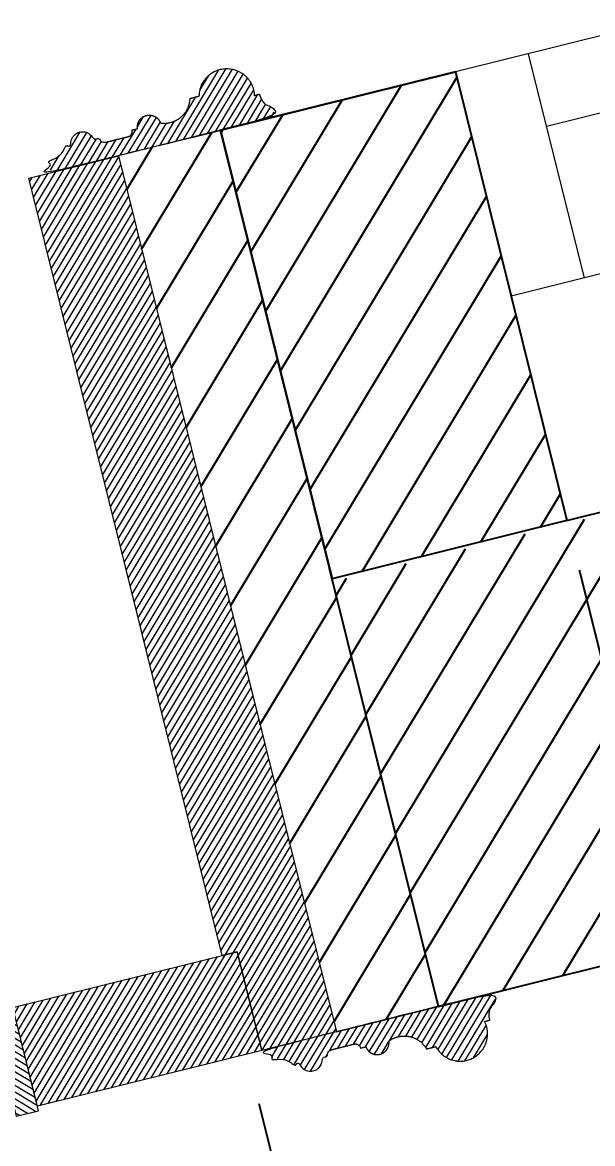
# Model space of a CAD drawing. Header units: inches. Extents: x 122939 to 389145, y 29603 to 574065.
# Drawn here: x 343620.1 to 343866.8, y 498104.5 to 498589.6 of the extents above; entities that cross this region are included whole.
import ezdxf

# ---------------------------------------------------------------- set-up
doc = ezdxf.new("R2010")
doc.units = ezdxf.units.IN
doc.header["$MEASUREMENT"] = 0
for name, color, linetype, lineweight in [('A-Dim-ID', 9, 'Continuous', 20), ('A-GLAZ', 134, 'Continuous', 18), ('A-WALL-TILE', 8, 'Continuous', 9), ('GRC', 41, 'Continuous', 0)]:
    doc.layers.add(name, color=color, linetype=linetype, lineweight=lineweight)
doc.layers.add('A-WALL', color=7, linetype='Continuous')
doc.layers.add('CQ Wall hatch_CHB', color=8, linetype='Continuous')
doc.styles.add('ST9', font='romans.shx', dxfattribs={"width": 0.8})
doc.dimstyles.new('DIM-20', dxfattribs={"dimscale": 1000, "dimtxt": 0.044, "dimasz": 0.035, "dimexe": 0.022, "dimexo": 0.022, "dimgap": 0.022, "dimtad": 1, "dimdec": 0, "dimzin": 0, "dimdsep": 46, "dimtxsty": 'ST9', "dimblk1": 'ARCHTICK', "dimblk2": 'ARCHTICK', "dimsah": 1, "dimcen": 0.08800000000000001, "dimdle": 0.04, "dimclrd": 256, "dimclre": 256, "dimclrt": 3, "dimadec": 0, "dimazin": 0, "dimtfac": 1, "dimtdec": 0, "dimtix": 1, "dimtofl": 0, "dimtmove": 1, "dimatfit": 3, "dimldrblk": 'CLOSED', "dimfxl": 1, "dimtolj": 1, "dimtzin": 0, "dimarcsym": 0})
pattern_1 = [(135, (-4101.499379711924, -5827.56803000893), (-1.76776695296637, -1.767766952966368), [])]

# ---------------------------------------------------------------- blocks, each defined once
blk = doc.blocks.new('_ARCHTICK')
at = {"color": 0, "linetype": 'ByBlock', "const_width": 0.15}
blk.add_lwpolyline([(-0.5, -0.5), (0.5, 0.5)], dxfattribs=at)
blk = doc.blocks.new('*D55')
at = {"layer": 'A-Dim-ID', "lineweight": -2, "transparency": 16777216}
for p, q in [((343861.0323142601, 498352.7996911433), (343969.7832827868, 497915.6947512608)), ((343722.4418346994, 498121.8248148517), (343785.155231882, 497869.7596049811)), ((343741.026946936, 497881.4512459149), (344003.2882991223, 497946.7014260319))]:
    blk.add_line(p, q, dxfattribs=at)
at = {"layer": 'Defpoints', "color": 0, "transparency": 16777216}
for p in [(343855.7206799548, 498374.1488489958, -1.466518336033711e-07), (343717.1302003941, 498143.1739727042), (343964.4716484816, 497937.0439091133)]:
    blk.add_point(p, dxfattribs=at)
at = {"layer": 'A-Dim-ID', "lineweight": -2, "transparency": 16777216, "xscale": 20, "yscale": 20, "zscale": 20}
for p, rotation in [((343964.4716484816, 497937.0439091133), 13.9714232829857), ((343779.8435975767, 497891.1087628335), 193.9714232829857)]:
    blk.add_blockref('_ARCHTICK', p, dxfattribs=dict(at, rotation=rotation))
at = {"layer": 'A-Dim-ID', "color": 3, "transparency": 16777216, "insert": (343862.0172302646, 497954.8338191462), "char_height": 40, "attachment_point": 5, "rotation": 13.97142328298572, "style": 'ST9'}
blk.add_mtext('\\A1;190', dxfattribs=at)
blk = doc.blocks.new('_CLOSED')
at = {"color": 0, "linetype": 'ByBlock'}
for p, q in [((-1, 0.1666666666666666), (0, 0)), ((-1, 0.1666666666666666), (-1, -0.1666666666666666)), ((0, 0), (-1, -0.1666666666666666)), ((0, 0), (-1, 0))]:
    blk.add_line(p, q, dxfattribs=at)
blk = doc.blocks.new('*D71')
at = {"layer": 'A-Dim-ID', "lineweight": -2, "transparency": 16777216}
for p, q in [((345689.9064303503, 498250.2310166885), (345701.3672314854, 498204.1663897792)), ((338612.7290117367, 496463.195893305), (345734.872247821, 498235.1730645503)), ((338651.1505645329, 496474.4414348815), (338646.2340280722, 496494.2025680761))]:
    blk.add_line(p, q, dxfattribs=at)
at = {"layer": 'Defpoints', "color": 0, "transparency": 16777216}
for p in [(345684.594796045, 498271.5801745409, -2.933114763932611e-07), (345696.0555971802, 498225.5155476316), (338656.4621988381, 496453.0922770291, -2.933114763932611e-07)]:
    blk.add_point(p, dxfattribs=at)
at = {"layer": 'A-Dim-ID', "lineweight": -2, "transparency": 16777216, "xscale": 20, "yscale": 20, "zscale": 20}
for p, rotation in [((345696.0555971802, 498225.5155476316), 13.9714232829857), ((338651.5456623774, 496472.8534102237), 193.9714232829857)]:
    blk.add_blockref('_ARCHTICK', p, dxfattribs=dict(at, rotation=rotation))
at = {"layer": 'A-Dim-ID', "color": 3, "transparency": 16777216, "insert": (342163.6602370142, 497389.9419621004), "char_height": 40, "attachment_point": 5, "rotation": 13.97142328298572, "style": 'ST9'}
blk.add_mtext('\\A1;7259', dxfattribs=at)
blk = doc.blocks.new('A$C419e398c')
at = {"lineweight": 0}
h = blk.add_hatch(dxfattribs=at)
h.set_pattern_fill('ANSI31', color=8, scale=20, angle=90.00000000000001)
h.set_pattern_definition(pattern_1)
edge = h.paths.add_edge_path()
edge.add_line((3500.000750214676, 421.1478800448822), (3500.000740441785, 416.2922184013103))
edge.add_line((3500.000740441727, 416.2922184010968), (3600.000740441859, 416.2920171396937))
edge.add_line((3600.000740441959, 416.2920171398437), (3600.000749673121, 420.8786562081348))
edge.add_line((3600.000749673112, 420.8786562081659), (3599.894311202256, 420.8806242591608))
edge.add_line((3599.894311202166, 420.88062425924), (3599.787936853745, 420.8865267984756))
edge.add_line((3599.787936853769, 420.8865267983638), (3599.681690703786, 420.8963602703437))
edge.add_line((3599.681690703786, 420.8963602703298), (3599.5756367509, 420.910118751699))
edge.add_line((3599.57563675096, 420.9101187517517), (3599.469838878148, 420.9277939549132))
edge.add_line((3599.469838878082, 420.9277939547901), (3599.364360813995, 420.9493752328668))
edge.add_line((3599.364360813983, 420.9493752329727), (3599.259266094672, 420.9748495862398))
edge.add_line((3599.25926609477, 420.9748495862004), (3599.154618025358, 421.0042016698125))
edge.add_line((3599.154618025175, 421.0042016697116), (3599.050479641729, 421.0374138031175))
edge.add_line((3599.050479641824, 421.0374138031621), (3598.946913673462, 421.0744659806045))
edge.add_line((3598.946913673542, 421.0744659807533), (3598.843982504485, 421.1153358833396))
edge.add_line((3598.843982504448, 421.1153358832817), (3598.741748136586, 421.1599988925316))
edge.add_line((3598.741748136701, 421.1599988925736), (3598.640272152218, 421.2084281051825))
edge.add_line((3598.640272152086, 421.2084281051066), (3598.539615676329, 421.2605943491345))
edge.add_line((3598.539615676331, 421.2605943492381), (3598.439839340941, 421.3164662016883))
edge.add_line((3598.439839340863, 421.3164662016206), (3598.341003247453, 421.3760100073939))
edge.add_line((3598.341003247537, 421.3760100073996), (3598.243166931223, 421.4391898994776))
edge.add_line((3598.243166931323, 421.43918989948), (3598.146389325029, 421.5059678207095))
edge.add_line((3598.146389325033, 421.5059678207035), (3598.050728723986, 421.5763035465413))
edge.add_line((3598.050728724047, 421.5763035464915), (3597.956242750632, 421.6501547093062))
edge.add_line((3597.956242750515, 421.6501547092339), (3597.862988319569, 421.7274768238514))
edge.add_line((3597.862988319714, 421.7274768240168), (3597.77102160417, 421.8082233145111))
edge.add_line((3597.771021604189, 421.8082233144669), (3597.680398001387, 421.8923455421868))
edge.add_line((3597.680398001452, 421.8923455422046), (3597.591172099673, 421.9797928350449))
edge.add_line((3597.591172099579, 421.9797928349581), (3597.503397645182, 422.0705125178898))
edge.add_line((3597.503397645021, 422.0705125179375), (3597.417127509966, 422.1644499448691))
edge.add_line((3597.417127510125, 422.1644499449176), (3597.332413660425, 422.2615485314371))
edge.add_line((3597.332413660479, 422.2615485314745), (3597.249307124532, 422.3617497890536))
edge.add_line((3597.24930712441, 422.3617497888627), (3597.167857962488, 422.4649933599925))
edge.add_line((3597.167857962544, 422.4649933601031), (3597.088115236552, 422.5712170547106))
edge.add_line((3597.088115236489, 422.5712170548504), (3597.010126980497, 422.6803568877548))
edge.add_line((3597.010126980545, 422.6803568877513), (3596.933940171786, 422.792347117212))
edge.add_line((3596.93394017173, 422.7923471172107), (3596.85960070221, 422.9071202844948))
edge.add_line((3596.859600702301, 422.9071202843916), (3596.787153351399, 423.0246072544309))
edge.add_line((3596.787153351353, 423.0246072543669), (3596.71664175868, 423.1447372573774))
edge.add_line((3596.716641758569, 423.1447372573894), (3596.64810839757, 423.2674379315951))
edge.add_line((3596.648108397727, 423.2674379316741), (3596.581594550408, 423.3926353667305))
edge.add_line((3596.5815945504, 423.3926353668794), (3596.517140282237, 423.5202541485911))
edge.add_line((3596.517140282143, 423.5202541485196), (3596.454784417869, 423.6502174040826))
edge.add_line((3596.454784417932, 423.650217404007), (3596.394564518474, 423.7824468483781))
edge.add_line((3596.394564518356, 423.7824468484614), (3596.336516857926, 423.9168628315942))
edge.add_line((3596.33651685802, 423.9168628315092), (3596.280676402351, 424.0533843862369))
edge.add_line((3596.280676402384, 424.0533843864687), (3596.22707678767, 424.1919292773259))
edge.add_line((3596.227076787676, 424.191929277149), (3596.175750300315, 424.3324140498556))
edge.add_line((3596.175750300346, 424.332414049888), (3596.126727857488, 424.4747540817277))
edge.add_line((3596.126727857511, 424.4747540816898), (3596.080038988485, 424.6188636322893))
edge.add_line((3596.080038988555, 424.6188636323786), (3596.035711816933, 424.764655895549))
edge.add_line((3596.035711816745, 424.7646558955312), (3595.993773043614, 424.9120430514288))
edge.add_line((3595.99377304368, 424.9120430513867), (3595.95424793135, 425.0609363195628))
edge.add_line((3595.954247931426, 425.0609363196418), (3595.917160288383, 425.2112460123383))
edge.add_line((3595.917160288314, 425.2112460123608), (3595.882532454737, 425.3628815886295))
edge.add_line((3595.88253245462, 425.3628815885168), (3595.850385288982, 425.5157517087524))
edge.add_line((3595.850385289115, 425.5157517088228), (3595.820738155712, 425.6697642897764))
edge.add_line((3595.820738155569, 425.6697642898653), (3595.793608912747, 425.8248265601528))
edge.add_line((3595.793608912732, 425.8248265599832), (3595.769013902132, 425.9808451158191))
edge.add_line((3595.769013902289, 425.9808451159624), (3595.746967938984, 426.137725977687))
edge.add_line((3595.746967939078, 426.1377259776928), (3595.727484302766, 426.2953746461095))
edge.add_line((3595.727484302712, 426.2953746458516), (3595.710574729598, 426.4536961592925))
edge.add_line((3595.710574729426, 426.4536961594131), (3595.696249405194, 426.6125951508773))
edge.add_line((3595.696249405271, 426.6125951509457), (3595.684516958955, 426.7719759056954))
edge.add_line((3595.684516958951, 426.7719759055763), (3595.675384457727, 426.9317424185807))
edge.add_line((3595.675384457805, 426.9317424186156), (3595.668857402774, 427.0917984524967))
edge.add_line((3595.66885740275, 427.0917984524858), (3595.664939725588, 427.2520475954423))
edge.add_line((3595.664939725481, 427.252047595568), (3595.663633786051, 427.4123933195317))
edge.add_line((3595.663633786142, 427.4123933194205), (3593.339735987819, 427.4123979965291))
edge.add_arc((3581.752075368189, 430.0272835142096), 11.87903636253917, 347.2835625599229, 526.0537948698986)
edge.add_line((3570.223204031121, 432.8902593427338), (3566.116734765857, 432.8902676074339))
edge.add_arc((3555.372015183559, 435.9948205596302), 11.18424105332584, 247.5451078778336, 343.8840084815344, ccw=False)
edge.add_arc((3545.975474577514, 425.1159518933855), 5.153299489100156, 6.044098432584151, 173.9556709193465)
edge.add_line((3540.850823696237, 425.6585834147991), (3538.47306382773, 425.6585882019847))
edge.add_line((3538.473063827609, 425.6585882019717), (3538.464334267263, 425.4550312227267))
edge.add_line((3538.464334267308, 425.4550312226638), (3538.437742003613, 425.2502720330789))
edge.add_line((3538.437742003589, 425.2502720330376), (3538.39297194146, 425.0466584827581))
edge.add_line((3538.392971941445, 425.0466584827518), (3538.330122677947, 424.8466032768394))
edge.add_line((3538.330122677959, 424.8466032768483), (3538.24971880968, 424.6524922721625))
edge.add_line((3538.249718809617, 424.6524922722019), (3538.152698809249, 424.4665911294927))
edge.add_line((3538.152698809165, 424.4665911295451), (3538.040378794771, 424.2909578448304))
edge.add_line((3538.040378794773, 424.2909578446997), (3537.914395094945, 424.127368170226))
edge.add_line((3537.914395094966, 424.1273681703606), (3537.776630701833, 423.9772594730761))
edge.add_line((3537.776630701846, 423.9772594729438), (3537.626521450052, 423.8394956839396))
edge.add_line((3537.626521450235, 423.839495683962), (3537.462931268714, 423.7135126425266))
edge.add_line((3537.462931268557, 423.7135126425419), (3537.287297531825, 423.6011933349821))
edge.add_line((3537.287297531904, 423.6011933349655), (3537.101395998771, 423.5041740827326))
edge.add_line((3537.10139599879, 423.5041740827728), (3536.907284670506, 423.4237709956753))
edge.add_line((3536.907284670393, 423.423770995636), (3536.707229211529, 423.3609225372684))
edge.add_line((3536.707229211519, 423.360922537162), (3536.503615481068, 423.3161532944424))
edge.add_line((3536.503615481197, 423.316153294465), (3536.298856184588, 423.289561854812))
edge.add_line((3536.298856184527, 423.28956185485), (3536.095299170131, 423.2808331137073))
edge.add_line((3536.09529917012, 423.2808331137057), (3526.114313284217, 423.2808532015678))
edge.add_line((3526.114313284284, 423.2808532016352), (3525.91075630501, 423.2895827620975))
edge.add_line((3525.910756304918, 423.2895827621105), (3525.70599711529, 423.3161750259733))
edge.add_line((3525.705997115292, 423.316175025946), (3525.502383565035, 423.360945088264))
edge.add_line((3525.502383565065, 423.3609450883232), (3525.302328359239, 423.423794351959))
edge.add_line((3525.302328359277, 423.4237943519256), (3525.108217354679, 423.5041982203501))
edge.add_line((3525.108217354573, 423.5041982203838), (3524.922316211951, 423.6012182208973))
edge.add_line((3524.922316211974, 423.6012182210106), (3524.746682927339, 423.7135382355498))
edge.add_line((3524.746682927362, 423.7135382354027), (3524.583093252983, 423.8395219353102))
edge.add_line((3524.583093253023, 423.8395219352096), (3524.432984555818, 423.9772863284804))
edge.add_line((3524.43298455578, 423.9772863285034), (3524.295220766871, 424.1273955803852))
edge.add_line((3524.295220766857, 424.1273955805227), (3524.16923772553, 424.29098576213))
edge.add_line((3524.169237725495, 424.2909857620252), (3524.056918418081, 424.4666194988594))
edge.add_line((3524.056918418151, 424.4666194987949), (3523.95989916602, 424.6525210320156))
edge.add_line((3523.959899165959, 424.6525210320251), (3523.879496078978, 424.8466323603314))
edge.add_line((3523.879496078938, 424.8466323604225), (3523.81664762068, 425.0466878193159))
edge.add_line((3523.816647620813, 425.0466878192965), (3523.771878378261, 425.2503015497913))
edge.add_line((3523.771878378175, 425.2503015497932), (3523.745286938696, 425.4550608464382))
edge.add_line((3523.745286938676, 425.4550608464051), (3523.736558197708, 425.6586178607869))
edge.add_line((3523.736558197648, 425.6586178608122), (3521.358798325634, 425.6586226435814))
edge.add_line((3521.358798325702, 425.6586226436193), (3521.318055015284, 425.958838675587))
edge.add_line((3521.318055015348, 425.9588386755204), (3521.258326493564, 426.2623531302719))
edge.add_line((3521.258326493553, 426.2623531303834), (3521.178808534645, 426.567494002445))
edge.add_line((3521.178808534518, 426.5674940022873), (3521.078881613535, 426.8724357570101))
edge.add_line((3521.078881613561, 426.8724357570754), (3520.958141745552, 427.1752234518581))
edge.add_line((3520.95814174565, 427.1752234519809), (3520.816427749834, 427.4738036861076))
edge.add_line((3520.816427749931, 427.4738036860945), (3520.653843256572, 427.7660617969146))
edge.add_line((3520.653843256528, 427.7660617968068), (3520.470771876055, 428.0498642595247))
edge.add_line((3520.470771876106, 428.0498642594903), (3520.267884191733, 428.3231048049431))
edge.add_line((3520.267884191591, 428.3231048049638), (3520.046135613462, 428.5837523944741))
edge.add_line((3520.046135613462, 428.5837523945374), (3519.806754626122, 428.8298989252261))
edge.add_line((3519.806754626159, 428.8298989252071), (3519.551221528836, 429.0598044246687))
edge.add_line((3519.551221528905, 429.0598044246435), (3519.281238364379, 429.2719375491471))
edge.add_line((3519.281238364405, 429.2719375491142), (3518.998691296669, 429.4650094329614))
edge.add_line((3518.998691296612, 429.4650094330427), (3518.705607171497, 429.6379993280388))
edge.add_line((3518.705607171403, 429.6379993279697), (3518.404106334771, 429.7901709866175))
edge.add_line((3518.404106334841, 429.7901709865546), (3518.096353954801, 429.9210793262529))
edge.add_line((3518.096353954519, 429.9210793263046), (3517.784512087453, 430.030567511764))
edge.add_line((3517.784512087703, 430.0305675116833), (3517.470694553002, 430.1187551455264))
edge.add_line((3517.470694552874, 430.1187551454641), (3517.156926366164, 430.1860187189225))
edge.add_line((3517.156926366384, 430.1860187189886), (3516.845109067071, 430.2329658110122))
edge.add_line((3516.845109067042, 430.2329658109811), (3516.536992811378, 430.2604047167298))
edge.add_line((3516.536992811423, 430.2604047167697), (3516.234155632334, 430.2693112402213))
edge.add_line((3516.234155632323, 430.2693112403504), (3515.931318417371, 430.260405935982))
edge.add_line((3515.931318417308, 430.2604059359292), (3515.623202051155, 430.2329682704769))
edge.add_line((3515.623202051211, 430.2329682704294), (3515.311384562942, 430.1860224336291))
edge.add_line((3515.311384562927, 430.1860224336851), (3514.997616105468, 430.1187601232738))
edge.add_line((3514.997616105422, 430.118760123325), (3514.68379821572, 430.0305737527423))
edge.add_line((3514.683798215818, 430.0305737527087), (3514.371955908039, 429.9210868225647))
edge.add_line((3514.371955907962, 429.92108682252), (3514.064203000944, 429.7901797216762))
edge.add_line((3514.064203000977, 429.7901797217201), (3513.762701551792, 429.638009276763))
edge.add_line((3513.762701551837, 429.6380092766485), (3513.469616730328, 429.4650205614132))
edge.add_line((3513.469616730465, 429.4650205615326), (3513.187068885529, 429.2719498150905))
edge.add_line((3513.187068885425, 429.27194981504), (3512.917084866915, 429.05981777734))
edge.add_line((3512.917084866785, 429.0598177774809), (3512.661550843984, 428.8299133066437))
edge.add_line((3512.66155084403, 428.8299133064575), (3512.422168865882, 428.5837677393992))
edge.add_line((3512.422168865858, 428.5837677394156), (3512.200419238492, 428.323121042576))
edge.add_line((3512.200419238594, 428.3231210426311), (3511.997530454251, 428.0498813138787))
edge.add_line((3511.997530454188, 428.0498813139275), (3511.814457931302, 427.766079588174))
edge.add_line((3511.814457931381, 427.7660795880947), (3511.651872261574, 427.4738221317747))
edge.add_line((3511.651872261486, 427.4738221318112), (3511.510157063773, 427.1752424681325))
edge.add_line((3511.510157063836, 427.1752424681326), (3511.38941597701, 426.8724552593652))
edge.add_line((3511.389415976941, 426.8724552593194), (3511.289487828411, 426.567513906864))
edge.add_line((3511.289487828384, 426.5675139068626), (3511.209968641113, 426.2623733549541))
edge.add_line((3511.209968641168, 426.2623733549844), (3511.150238897596, 425.9588591406562))
edge.add_line((3511.150238897651, 425.9588591406355), (3511.109494378753, 425.6586432726641))
edge.add_line((3511.109494378674, 425.6586432727054), (3508.73173450794, 425.6586480580139))
edge.add_line((3508.73173450795, 425.6586480580154), (3508.382624967425, 425.1933644751523))
edge.add_line((3508.382624967489, 425.1933644750388), (3508.004169891501, 424.7426096800839))
edge.add_line((3508.004169891414, 424.742609680281), (3507.597199674406, 424.3090348888184))
edge.add_line((3507.597199674463, 424.309034888749), (3507.162855418896, 423.8952362503006))
edge.add_line((3507.162855418806, 423.8952362503624), (3506.702585543384, 423.5037100312536))
edge.add_line((3506.702585543389, 423.5037100311019), (3506.218134690647, 423.136807828542))
edge.add_line((3506.218134690658, 423.1368078285595), (3505.711524873421, 422.7966933572026))
edge.add_line((3505.711524873506, 422.7966933571734), (3505.185029153548, 422.4853023670635))
edge.add_line((3505.185029153596, 422.4853023671312), (3504.641138501431, 422.204307181021))
edge.add_line((3504.641138501291, 422.2043071809458), (3504.082522819129, 421.9550871747595))
edge.add_line((3504.082522819284, 421.9550871747779), (3503.511987396053, 421.7387062805328))
edge.add_line((3503.511987395992, 421.7387062805938), (3502.932426278167, 421.5558982784877))
edge.add_line((3502.93242627813, 421.555898278486), (3502.34677417055, 421.407060288199))
edge.add_line((3502.346774170583, 421.4070602881839), (3501.757958515876, 421.2922544943079))
edge.add_line((3501.757958515838, 421.2922544943867), (3501.168853340628, 421.2112177750697))
edge.add_line((3501.16885334067, 421.2112177748932), (3500.582236310474, 421.1633785693558))
edge.add_line((3500.582236310467, 421.1633785694139), (3500.000750214755, 421.1478800447057))
h = blk.add_hatch(dxfattribs=at)
h.set_pattern_fill('ANSI31', color=8, scale=20, angle=6.361109362927034e-15)
h.set_pattern_definition([(45, (-3359.516166341025, -5827.56803000893), (-1.767766952966369, 1.76776695296637), [])])
h.paths.add_polyline_path([(3376.718616710394, 380.2924665253377), (3378.718616710277, 380.2924624999869, 0.4142135623731283), (3386.718600609398, 372.2924463991658), (3386.718596584396, 370.2924463990494), (3396.718596584164, 370.2924262729939), (3396.718693189614, 418.2924262728193), (3386.718693189614, 418.2924463991076), (3386.718638849095, 391.2924463991076), (3376.718638849212, 391.2924665252212)])
h = blk.add_hatch(dxfattribs=at)
h.set_pattern_fill('ANSI31', color=8, scale=20, angle=90.00000000000001)
h.set_pattern_definition(pattern_1)
h.paths.add_polyline_path([(3496.718689164205, 416.2922250115662), (3396.71868916438, 416.2924262728193), (3396.718600609456, 372.2924262729939), (3496.718600609223, 372.2922250116244)])
h = blk.add_hatch(dxfattribs=at)
h.set_pattern_fill('ANSI31', color=8, scale=20, angle=90.00000000000001)
h.set_pattern_definition(pattern_1)
h.paths.add_polyline_path([(3530.000740442541, 416.2921580276452), (3496.718689164205, 416.2922250115662), (3496.718600609223, 372.2922250116244), (3490.000651887094, 372.2922385322163), (3489.999954168685, 25.61128692416241), (3529.999954168976, 25.61120641970774)])
h = blk.add_hatch(dxfattribs=at)
h.set_pattern_fill('ANSI31', color=8, scale=20, angle=90.00000000000001)
h.set_pattern_definition([(135, (-4101.499379710236, -5586.887078401633), (-1.76776695296637, -1.767766952966368), [])])
edge = h.paths.add_edge_path()
edge.add_line((3499.999944381358, 20.75560516072437), (3499.99995415358, 25.61126680431079))
edge.add_line((3499.999954153551, 25.61126680433517), (3599.999954153683, 25.61106554293209))
edge.add_line((3599.999954153842, 25.61106554296566), (3599.99994492268, 21.02442647467452))
edge.add_line((3599.999944922747, 21.0244264745852), (3599.893506443955, 21.02245885205855))
edge.add_line((3599.893506443943, 21.02245885203592), (3599.787132071792, 21.01655674099585))
edge.add_line((3599.78713207168, 21.01655674097128), (3599.680885882103, 21.00672369670733))
edge.add_line((3599.680885882117, 21.00672369659878), (3599.574831873894, 20.99296564215006))
edge.add_line((3599.574831873993, 20.99296564230463), (3599.469033930021, 20.97529086503292))
edge.add_line((3599.469033929869, 20.97529086493887), (3599.363555778927, 20.95371001141369))
edge.add_line((3599.363555779157, 20.9537100114394), (3599.258460957306, 20.92823608124623))
edge.add_line((3599.258460957033, 20.92823608126491), (3599.153812769487, 20.89888441889988))
edge.add_line((3599.153812769568, 20.89888441888615), (3599.04967425245, 20.86567270465388))
edge.add_line((3599.049674252397, 20.86567270453088), (3598.946108134849, 20.82862094400168))
edge.add_line((3598.946108134871, 20.82862094405573), (3598.843176801318, 20.78775145576206))
edge.add_line((3598.843176801398, 20.7877514558495), (3598.740942253773, 20.74308885807289))
edge.add_line((3598.740942253789, 20.74308885796927), (3598.639466074383, 20.69466005380285))
edge.add_line((3598.639466074354, 20.69466005382128), (3598.538809388631, 20.64249421494449))
edge.add_line((3598.538809388527, 20.6424942149315), (3598.439032828256, 20.58662276411146))
edge.add_line((3598.439032828319, 20.5866227641236), (3598.340196495247, 20.5270793562104))
edge.add_line((3598.340196495177, 20.52707935631042), (3598.242359924522, 20.46389985806094))
edge.add_line((3598.242359924538, 20.46389985794667), (3598.145582049463, 20.39712232629868))
edge.add_line((3598.145582049503, 20.397122326307), (3598.049921165398, 20.3267869855618))
edge.add_line((3598.049921165453, 20.32678698544623), (3597.9554348948, 20.25293620294521))
edge.add_line((3597.955434894888, 20.25293620303273), (3597.862180152703, 20.17561446376432))
edge.add_line((3597.862180152501, 20.17561446374748), (3597.770213111978, 20.09486834341894))
edge.add_line((3597.770213112002, 20.09486834338168), (3597.679589170605, 20.01074648047945))
edge.add_line((3597.679589170613, 20.01074648048962), (3597.590362916854, 19.92329954684818))
edge.add_line((3597.590362916817, 19.92329954681918), (3597.502588097238, 19.83258021717849))
edge.add_line((3597.502588097297, 19.83258021716028), (3597.416317584123, 19.7386431374863))
edge.add_line((3597.416317584109, 19.73864313744707), (3597.331603343508, 19.64154489189902))
edge.add_line((3597.331603343482, 19.64154489192879), (3597.24849640416, 19.54134396888046))
edge.add_line((3597.248496404151, 19.54134396894369), (3597.167046826651, 19.43810072565876))
edge.add_line((3597.16704682674, 19.43810072576161), (3597.087303673218, 19.33187735212302))
edge.add_line((3597.087303673208, 19.33187735191314), (3597.009314977919, 19.2227378329156))
edge.add_line((3597.009314977913, 19.22273783304263), (3596.933127718368, 19.11074791023743))
edge.add_line((3596.933127718279, 19.11074791039573), (3596.858787786801, 18.99597504232406))
edge.add_line((3596.858787786798, 18.99597504216945), (3596.786339963014, 18.87848836372629))
edge.add_line((3596.786339962971, 18.87848836387275), (3596.715827886704, 18.75835864467386))
edge.add_line((3596.715827886714, 18.75835864467081), (3596.647294031832, 18.63565824629928))
edge.add_line((3596.647294031805, 18.6356582462904), (3596.580779680553, 18.5104610789611))
edge.add_line((3596.580779680633, 18.51046107889852), (3596.516324898732, 18.38284255664548))
edge.add_line((3596.516324898752, 18.38284255657345), (3596.453968511405, 18.25287955200081))
edge.add_line((3596.453968511429, 18.25287955201929), (3596.393748079746, 18.12065035004073))
edge.add_line((3596.393748079601, 18.12065035011619), (3596.335699878131, 17.98623460063947))
edge.add_line((3596.335699878226, 17.98623460059753), (3596.279858873012, 17.84971327064142))
edge.add_line((3596.279858873051, 17.84971327061066), (3596.226258700633, 17.71116859549065))
edge.add_line((3596.226258700655, 17.71116859553149), (3596.17493164784, 17.57068402941961))
edge.add_line((3596.174931647838, 17.57068402931327), (3596.125908632058, 17.42834419479398))
edge.add_line((3596.125908632006, 17.42834419477731), (3596.079219182893, 17.28423483211227))
edge.add_line((3596.079219182837, 17.28423483221559), (3596.034891424411, 17.13844274747337))
edge.add_line((3596.034891424235, 17.13844274746953), (3595.992952057867, 16.99105576034978))
edge.add_line((3595.992952058034, 16.9910557604162), (3595.95342634639, 16.84216265133892))
edge.add_line((3595.953426346416, 16.8421626513591), (3595.916338098342, 16.69185310795725))
edge.add_line((3595.916338098235, 16.69185310794273), (3595.881709654247, 16.5402176710674))
edge.add_line((3595.881709654175, 16.5402176710777), (3595.84956187323, 16.38734768022844))
edge.add_line((3595.849561873358, 16.3873476801673), (3595.819914120063, 16.23333521853687))
edge.add_line((3595.819914120017, 16.23333521850873), (3595.792784253063, 16.07827305745298))
edge.add_line((3595.792784253019, 16.07827305747196), (3595.768188614395, 15.92225460061595))
edge.add_line((3595.76818861434, 15.92225460056216), (3595.746142019554, 15.76537382756432))
edge.add_line((3595.746142019576, 15.76537382759852), (3595.726657748663, 15.60772523762374))
edge.add_line((3595.726657748746, 15.60772523767082), (3595.709747538323, 15.44940379230331))
edge.add_line((3595.70974753832, 15.44940379238687), (3595.695421574454, 15.29050485853573))
edge.add_line((3595.695421574579, 15.29050485853804), (3595.683688486689, 15.13112415102997))
edge.add_line((3595.683688486577, 15.13112415099749), (3595.674555342286, 14.97135767479113))
edge.add_line((3595.674555342237, 14.97135767480358), (3595.668027642959, 14.81130166719662))
edge.add_line((3595.668027642998, 14.81130166718503), (3595.664109320796, 14.6510525400067))
edge.add_line((3595.664109320845, 14.65105253999354), (3595.662802735929, 14.49070682126601))
edge.add_line((3595.662802735809, 14.4907068212633), (3593.338904937486, 14.49071149837194))
edge.add_arc((3581.751233792631, 11.87587262375746), 11.87903636253917, -166.0540254984445, 12.716206811530924, ccw=False)
edge.add_line((3570.222350931494, 9.01294320152374), (3566.115881666215, 9.012951466282033))
edge.add_arc((3555.371149587445, 5.908441764069721), 11.18424105332584, 16.11576088991943, 112.4546614936202)
edge.add_arc((3545.974652771489, 16.78734825341962), 5.153299489100156, 186.0440984521074, 353.9556709388697, ccw=False)
edge.add_line((3540.849999705853, 16.24473735992797), (3538.472239837346, 16.24474214375213))
edge.add_line((3538.4722398374, 16.24474214384099), (3538.463511096431, 16.44829915822285))
edge.add_line((3538.463511096314, 16.44829915830633), (3538.436919656835, 16.65305845495136))
edge.add_line((3538.436919656931, 16.65305845480179), (3538.392150414379, 16.85667218529667))
edge.add_line((3538.392150414293, 16.85667218541494), (3538.329301956092, 17.05672764432284))
edge.add_line((3538.329301956051, 17.0567276442307), (3538.248898869071, 17.25083897253698))
edge.add_line((3538.248898869031, 17.2508389725117), (3538.1518796169, 17.43674050573242))
edge.add_line((3538.151879617129, 17.43674050580012), (3538.039560309715, 17.61237424263428))
edge.add_line((3538.039560309611, 17.61237424262799), (3537.913577268285, 17.77596442423533))
edge.add_line((3537.913577268308, 17.77596442430513), (3537.775813479413, 17.92607367612868))
edge.add_line((3537.775813479326, 17.92607367603341), (3537.625704782063, 18.06383806928959))
edge.add_line((3537.6257047822, 18.06383806938538), (3537.462115107821, 18.18982176929294))
edge.add_line((3537.462115107744, 18.18982176925056), (3537.286481823124, 18.30214178373151))
edge.add_line((3537.286481823074, 18.30214178387541), (3537.100580680452, 18.39916178438889))
edge.add_line((3537.100580680592, 18.39916178432759), (3536.906469675993, 18.47956565275209))
edge.add_line((3536.906469675829, 18.47956565272762), (3536.706414469945, 18.54241491634889))
edge.add_line((3536.706414469983, 18.54241491638822), (3536.502800919726, 18.58718497870626))
edge.add_line((3536.502800919698, 18.58718497876544), (3536.298041730142, 18.61377724258461))
edge.add_line((3536.298041730188, 18.61377724254271), (3536.094484750914, 18.62250680300501))
edge.add_line((3536.094484750938, 18.62250680290163), (3526.113498865036, 18.62252689076368))
edge.add_line((3526.113498864986, 18.62252689083107), (3525.90994185059, 18.61379814968833))
edge.add_line((3525.909941850579, 18.61379814980319), (3525.705182553927, 18.58720671013561))
edge.add_line((3525.705182554026, 18.58720671018818), (3525.501568823574, 18.54243746746864))
edge.add_line((3525.501568823587, 18.54243746743305), (3525.301513364723, 18.47958900906545))
edge.add_line((3525.301513364713, 18.47958900901722), (3525.107402036429, 18.39918592191977))
edge.add_line((3525.107402036316, 18.39918592188042), (3524.921500503182, 18.30216666964756))
edge.add_line((3524.921500503202, 18.30216666974593), (3524.74586676647, 18.18984736218615))
edge.add_line((3524.745866766432, 18.18984736211132), (3524.582276584956, 18.06386432069044))
edge.add_line((3524.582276585046, 18.063864320633), (3524.43216733331, 17.92610053164325))
edge.add_line((3524.432167333318, 17.92610053170938), (3524.2944029402, 17.7759918343667))
edge.add_line((3524.294402940024, 17.77599183446728), (3524.168419240197, 17.61240215999349))
edge.add_line((3524.168419240392, 17.61240215983707), (3524.056099225998, 17.43676887512238))
edge.add_line((3524.056099225942, 17.43676887516631), (3523.959079225515, 17.25086773244256))
edge.add_line((3523.959079225548, 17.2508677324513), (3523.878675357254, 17.05675672782369))
edge.add_line((3523.878675357206, 17.05675672797952), (3523.815826093708, 16.85670152206712))
edge.add_line((3523.815826093778, 16.85670152195962), (3523.771056031649, 16.65308797168006))
edge.add_line((3523.771056031459, 16.65308797167381), (3523.744463767764, 16.44832878208886))
edge.add_line((3523.744463767856, 16.44832878204761), (3523.735734207511, 16.24477180280257))
edge.add_line((3523.735734207439, 16.24477180285612), (3521.35797433544, 16.24477659108952))
edge.add_line((3521.357974335435, 16.24477659101831), (3521.317229816594, 15.94456072306144))
edge.add_line((3521.31722981669, 15.94456072303001), (3521.257500073177, 15.64104650871633))
edge.add_line((3521.257500073174, 15.64104650868103), (3521.177980885976, 15.33590595672896))
edge.add_line((3521.177980886016, 15.33590595668647), (3521.078052737559, 15.03096460418741))
edge.add_line((3521.078052737575, 15.03096460422967), (3520.957311650808, 14.72817739547676))
edge.add_line((3520.957311650738, 14.72817739535822), (3520.815596453084, 14.42959773169404))
edge.add_line((3520.815596453205, 14.4295977318543), (3520.653010783471, 14.13734027549063))
edge.add_line((3520.653010783251, 14.13734027533792), (3520.469938260439, 13.85353854954076))
edge.add_line((3520.469938260503, 13.85353854962159), (3520.267049476233, 13.58029882082556))
edge.add_line((3520.26704947633, 13.58029882080154), (3520.045299848979, 13.31965212390373))
edge.add_line((3520.045299849007, 13.3196521239006), (3519.805917870874, 13.07350655678417))
edge.add_line((3519.805917870835, 13.07350655680057), (3519.550383848107, 12.84360208591964))
edge.add_line((3519.55038384808, 12.84360208589351), (3519.280399829657, 12.63147004809894))
edge.add_line((3519.280399829731, 12.63147004810162), (3518.99785198481, 12.43839930160129))
edge.add_line((3518.997851984692, 12.43839930166723), (3518.704767163255, 12.26541058638825))
edge.add_line((3518.704767163377, 12.26541058620205), (3518.403265714207, 12.11324014118679))
edge.add_line((3518.40326571418, 12.11324014130514), (3518.095512807235, 11.98233304041761))
edge.add_line((3518.095512807136, 11.98233304044697), (3517.783670499372, 11.87284611025204))
edge.add_line((3517.783670499397, 11.87284611002542), (3517.46985260971, 11.78465973938452))
edge.add_line((3517.469852609851, 11.78465973952552), (3517.156084152407, 11.71739742905595))
edge.add_line((3517.156084152288, 11.71739742904902), (3516.844266664034, 11.6704515921905))
edge.add_line((3516.844266664062, 11.67045159218833), (3516.536150297924, 11.64301392667789))
edge.add_line((3516.536150297907, 11.64301392668858), (3516.233313082984, 11.63410862221107))
edge.add_line((3516.23331308295, 11.63410862203455), (3515.930475903876, 11.6430151454279))
edge.add_line((3515.930475903966, 11.64301514567342), (3515.622359648258, 11.67045405134934))
edge.add_line((3515.622359648289, 11.67045405122917), (3515.310542349005, 11.71740114313632))
edge.add_line((3515.310542349063, 11.71740114316344), (3514.99677416231, 11.78466471654913))
edge.add_line((3514.996774162224, 11.78466471657157), (3514.68295662748, 11.87285235034194))
edge.add_line((3514.68295662757, 11.87285235035233), (3514.371114760518, 11.9823405357535))
edge.add_line((3514.371114760288, 11.98234053561464), (3514.063362380204, 12.11324887524746))
edge.add_line((3514.063362380431, 12.11324887524825), (3513.761861543756, 12.26542053382326))
edge.add_line((3513.761861543637, 12.26542053394951), (3513.468777418478, 12.43841042888013))
edge.add_line((3513.468777418544, 12.43841042893473), (3513.186230350765, 12.63148231270919))
edge.add_line((3513.186230350751, 12.6314823126304), (3512.916247186166, 12.8436154371194))
edge.add_line((3512.916247186135, 12.8436154370429), (3512.660714088709, 13.0735209364245))
edge.add_line((3512.660714088706, 13.07352093642112), (3512.421333101322, 13.31966746703699))
edge.add_line((3512.421333101403, 13.31966746714897), (3512.199584523231, 13.58031505658644))
edge.add_line((3512.199584523216, 13.58031505654799), (3511.996696838727, 13.85355560197166))
edge.add_line((3511.99669683876, 13.8535556019051), (3511.813625458228, 14.13735806460851))
edge.add_line((3511.813625458162, 14.13735806458862), (3511.651040964774, 14.42961617533602))
edge.add_line((3511.65104096476, 14.42961617535912), (3511.5093269689, 14.72819640941312))
edge.add_line((3511.509326968924, 14.72819640941452), (3511.388587100857, 15.0309841041826))
edge.add_line((3511.388587100897, 15.03098410426173), (3511.288660179855, 15.33592585897003))
edge.add_line((3511.288660179824, 15.33592585899169), (3511.209142220872, 15.64106673098045))
edge.add_line((3511.209142220789, 15.64106673095375), (3511.149413698888, 15.94458118567623))
edge.add_line((3511.149413698993, 15.94458118558396), (3511.108670388517, 16.24479721753707))
edge.add_line((3511.108670388407, 16.24479721754324), (3508.730910517702, 16.24480200322277))
edge.add_line((3508.730910517741, 16.24480200337712), (3508.381802850032, 16.71008699148904))
edge.add_line((3508.381802849995, 16.71008699131198), (3508.003349588415, 17.16084330963829))
edge.add_line((3508.003349588427, 17.16084330971353), (3507.596381116703, 17.59441973932764))
edge.add_line((3507.596381116658, 17.59441973932553), (3507.162038526715, 18.00822012611957))
edge.add_line((3507.162038526731, 18.00822012621211), (3506.701770227294, 18.39974819804502))
edge.add_line((3506.701770227344, 18.39974819793133), (3506.217320851442, 18.76665235052048))
edge.add_line((3506.2173208514, 18.76665235066321), (3505.710712403219, 19.1067688612517))
edge.add_line((3505.710712403234, 19.10676886112196), (3505.184217936685, 19.41816197050156))
edge.add_line((3505.184217936709, 19.41816197062144), (3504.640328415604, 19.69915934603478))
edge.add_line((3504.640328415728, 19.69915934593882), (3504.081713736796, 19.94838160067832))
edge.add_line((3504.081713736756, 19.94838160066865), (3503.511179184468, 20.16476479146872))
edge.add_line((3503.511179184425, 20.16476479143603), (3502.931618802419, 20.34757512642051))
edge.add_line((3502.931618802366, 20.34757512633223), (3502.345967293898, 20.49641547403007))
edge.add_line((3502.345967293892, 20.49641547421925), (3501.757152101295, 20.61122363818214))
edge.add_line((3501.757152101432, 20.61122363817412), (3501.168047252418, 20.69226272876559))
edge.add_line((3501.168047252402, 20.69226272869855), (3500.581430414774, 20.74010429551703))
edge.add_line((3500.581430414692, 20.74010429542977), (3499.999944381384, 20.75560516072978))
at = {"color": 0, "lineweight": -2, "elevation": 0.002133773093393458}
blk.add_lwpolyline([(3386.718693189614, 418.2924463991076), (3396.718693189614, 418.2924262728193), (3396.718596584164, 370.2924262729939), (3386.718596584396, 370.2924463990494), (3386.718600609398, 372.2924463991658, -0.4142135623731283), (3378.718616710277, 380.2924624999869), (3376.718616710394, 380.2924665253377), (3376.718638849212, 391.2924665252212), (3386.718638849095, 391.2924463991076), (3386.718693189614, 418.2924463991076)], format="xyb", dxfattribs=at)
for points in [[(3496.718689164205, 416.2922250115662), (3396.71868916438, 416.2924262728193), (3396.718600609456, 372.2924262729939), (3496.718600609223, 372.2922250116244), (3496.718689164205, 416.2922250115662)], [(3530.000740442541, 416.2921580276452), (3496.718689164205, 416.2922250115662), (3496.718600609223, 372.2922250116244), (3490.000651887094, 372.2922385322163), (3489.999954168685, 25.61128692416241), (3529.999954168976, 25.61120641970774), (3530.000740442541, 416.2921580276452)]]:
    blk.add_lwpolyline(points, dxfattribs=at)
at = {"color": 0, "lineweight": -2}
for points in [[(3593.339735658839, 427.4123965381295, 0.00213377309339346), (3594.259156990098, 431.4867378571653, 0.00213377309339346), (3592.464527992532, 437.9773827589815, 0.00213377309339346), (3586.492811290256, 441.1118900389411, 0.00213377309339346), (3584.49116449838, 441.5862149371533, 0.00213377309339346), (3577.777574700012, 443.1771163941594, 0.002133773093393462), (3571.886060623685, 439.5863898214302, 0.002133773093393462), (3570.223204031237, 432.8902593431412, 0.002133773093393462), (3568.854380943405, 432.890262097877, 0.00213377309339346), (3567.485557855747, 432.8902648527292, 0.00213377309339346), (3566.116734768148, 432.8902676074067, 0.00213377309339346), (3565.220075828373, 429.7869709357037, 0.002133773093393458), (3563.135062024347, 427.3197528844466, 0.002133773093393458), (3560.224723429244, 425.9181906356243, 0.002133773093393458), (3557.314384833968, 424.516628386802, 0.00213377309339346), (3554.085452117492, 424.424753537809, 0.00213377309339346), (3551.100127643207, 425.6585627858294, 0.00213377309339346), (3550.808249660302, 428.4151852943468, 0.00213377309339346), (3548.747516770382, 430.2692458024831, 0.00213377309339346), (3545.975484950352, 430.2692513817456, 0.00213377309339346), (3543.203453130263, 430.2692569610662, 0.00213377309339346), (3541.14271277684, 428.4152047483949, 0.00213377309339346), (3540.850823697401, 425.6585834146244, 0.00213377309339346), (3540.058237074059, 425.6585850104457, 0.00213377309339346), (3539.265650450892, 425.6585866061505, 0.00213377309339346), (3538.473063827609, 425.6585882019717, 0.00213377309339346), (3538.473062542034, 425.0195388380089, 0.00213377309339346), (3538.228507749911, 424.4291347024846, 0.00213377309339346), (3537.776630701846, 423.9772594729438, 0.00213377309339346), (3537.324753653724, 423.5253842435777, 0.00213377309339346), (3536.734348534141, 423.2808318274911, 0.00213377309339346), (3536.09529917012, 423.2808331137057, 0.00213377309339346), (3532.768303874822, 423.2808398096822, 0.00213377309339346), (3529.441308579582, 423.2808465057169, 0.00213377309339346), (3526.114313284284, 423.2808532016352, 0.002133773093393462), (3525.475263920322, 423.2808544877334, 0.002133773093393462), (3524.884859785088, 423.5254092802643, 0.002133773093393462), (3524.43298455578, 423.9772863285034, 0.002133773093393458), (3523.981109326589, 424.4291633769171, 0.002133773093393456), (3523.736556911084, 425.0195684968493, 0.002133773093393456), (3523.736558197648, 425.6586178608122, 0.00213377309339346), (3522.943971573724, 425.6586194551783, 0.00213377309339346), (3522.151384949626, 425.6586210493115, 0.00213377309339346), (3521.358798325702, 425.6586226436193, 0.002133773093393458), (3521.066920342913, 428.4152451525442, 0.00213377309339346), (3519.006187452702, 430.2693056609714, 0.00213377309339346), (3516.234155632323, 430.2693112403504, 0.00213377309339346), (3513.462123811768, 430.2693168195547, 0.00213377309339346), (3511.401383458346, 428.4152646066505, 0.00213377309339346), (3511.109494378674, 425.6586432727054, 0.00213377309339346), (3510.316907755157, 425.6586448678281, 0.00213377309339346), (3509.524321131583, 425.6586464628926, 0.00213377309339346), (3508.73173450795, 425.6586480580154, 0.00213377309339346), (3506.68516088801, 422.7706223053392, 0.00213377309339346), (3503.540404503176, 421.145918144437, 0.00213377309339346), (3500.000750214676, 421.1478800448822, 0.00213377309339346), (3500.000746957143, 419.5293261658517, 0.00213377309339346), (3500.000743699551, 417.9107722869376, 0.00213377309339346), (3500.000740441785, 416.2922184080817, 0.00213377309339346), (3533.334073775099, 416.2921513186302, 0.00213377309339346), (3566.667407108471, 416.2920842292369, 0.00213377309339346), (3600.000740441959, 416.2920171398437, 0.00213377309339346), (3600.000743518991, 417.8208968294784, 0.00213377309339346), (3600.000746596023, 419.3497765191132, 0.00213377309339346), (3600.000749672996, 420.8786562088062, 0.00213377309339346), (3597.460118305054, 420.8786613215344, 0.00213377309339346), (3595.663626083056, 423.585023845837, 0.00213377309339346), (3595.663633786142, 427.4123933194205, 0.002133773093393458), (3594.889001076051, 427.4123948785127, 0.00213377309339346), (3594.114368366776, 427.4123964374885, 0.00213377309339346), (3593.339735657792, 427.4123979964061, 0.00213377309339346)], [(3593.338904608507, 14.49071295675822, 0.002132809217513619), (3594.258309539699, 10.41636793682119, 0.002132809217513619), (3592.463654415798, 3.925730258924887, 0.002132809217513619), (3586.491925096547, 0.7912470164592378, 0.002132809217513619), (3584.49027639546, 0.3169301754096523, 0.002132809217513619), (3577.776680193376, -1.27394425770035, 0.002132809217513621), (3571.885180570767, 2.316806029586587, 0.002132809217513621), (3570.222350931668, 9.012943201116286, 0.002132809217513621), (3568.853527843952, 9.012945956317708, 0.002132809217513619), (3567.484704756178, 9.012948711169884, 0.002132809217513619), (3566.115881668462, 9.012951466196682, 0.002132809217513619), (3565.219235220458, 12.11625174741493, 0.002132809217513618), (3563.134231347416, 14.58347819099436, 0.002132809217513618), (3560.223898393684, 15.9850521547487, 0.002132809217513618), (3557.313565440243, 17.38662611832842, 0.002132809217513619), (3554.084633093444, 17.47851396427723, 0.002132809217513619), (3551.09930365294, 16.24471673317021, 0.002132809217513619), (3550.807414574083, 13.48809539934155, 0.002132809217513619), (3548.746674221009, 11.63404318643734, 0.002132809217513619), (3545.974642401037, 11.63404876505956, 0.002132809217513619), (3543.202610580949, 11.6340543437982, 0.002132809217513619), (3541.141877690622, 13.48811485152692, 0.002132809217513619), (3540.84999970725, 16.24473736004438, 0.002132809217513619), (3540.05741308385, 16.24473895458505, 0.002132809217513619), (3539.264826460625, 16.24474054918392, 0.002132809217513619), (3538.4722398374, 16.24474214384099, 0.002132809217513619), (3538.472241123905, 16.88379150780383, 0.002132809217513619), (3538.227688708517, 17.47419662773609, 0.002132809217513619), (3537.775813479326, 17.92607367603341, 0.002132809217513619), (3537.323938250309, 18.37795072450535, 0.002132809217513619), (3536.733534114785, 18.62250551680336, 0.002132809217513619), (3536.094484750938, 18.62250680290163, 0.002132809217513619), (3532.767489455582, 18.62251349905273, 0.002132809217513619), (3529.440494160401, 18.62252019485459, 0.002132809217513619), (3526.113498864986, 18.62252689100569, 0.002132809217513621), (3525.474449501024, 18.62252817716217, 0.002132809217513621), (3524.884044381266, 18.37797576130833, 0.002132809217513621), (3524.432167333318, 17.92610053170938, 0.002132809217513618), (3523.980290285195, 17.47422530222684, 0.002132809217513615), (3523.735735493363, 16.88382116670255, 0.002132809217513615), (3523.735734207439, 16.24477180285612, 0.002132809217513619), (3522.943147583515, 16.24477339885198, 0.002132809217513619), (3522.150560959533, 16.24477499484783, 0.002132809217513619), (3521.357974335435, 16.24477659101831, 0.002132809217513618), (3521.066085256695, 13.4881552568404, 0.002132809217513619), (3519.005344903329, 11.63410304347053, 0.002132809217513619), (3516.23331308295, 11.63410862203455, 0.002132809217513619), (3513.461281262688, 11.6341142008896, 0.002132809217513619), (3511.400548371952, 13.48817470879294, 0.002132809217513619), (3511.108670388407, 16.24479721754324, 0.002132809217513619), (3510.316083765007, 16.24479881289881, 0.002132809217513619), (3509.523497141432, 16.24480040807975, 0.002132809217513619), (3508.730910517741, 16.24480200337712, 0.002132809217513619), (3506.684348522685, 19.13283599400893, 0.002132809217513619), (3503.539598677773, 20.75755281333113, 0.002132809217513619), (3499.999944381358, 20.75560516072437, 0.002132809217513619), (3499.999947638775, 22.37415903975489, 0.002132809217513619), (3499.99995089625, 23.99271291849436, 0.002132809217513619), (3499.999954153667, 25.61126679752488, 0.002132809217513619), (3533.333287487039, 25.6111997126136, 0.002132809217513619), (3566.666620820411, 25.61113262781873, 0.002132809217513619), (3599.999954153842, 25.61106554296566, 0.002132809217513619), (3599.99995107681, 24.08218585333088, 0.002132809217513619), (3599.99994799972, 22.55330616352148, 0.002132809217513619), (3599.999944922631, 21.02442647400312, 0.002132809217513619), (3597.459313554573, 21.02443158801179, 0.002132809217513619), (3595.662810439011, 18.31807629496325, 0.002132809217513619), (3595.662802735809, 14.4907068212633, 0.002132809217513618), (3594.888170025952, 14.4907083803555, 0.002132809217513619), (3594.113537316793, 14.49070993938949, 0.002132809217513619), (3593.338904607634, 14.49071149836527, 0.002132809217513619)]]:
    blk.add_rational_spline(points, [1, 0.8737151318186788, 0.807260537942561, 0.9335454061238821, 1, 0.807260537942561, 0.807260537942561, 1, 1, 1, 1, 0.9419620028077494, 0.9419620028077494, 0.9999999999999999, 0.9419620028077494, 0.9419620028077494, 1, 0.8289352973828925, 0.8289352973828925, 1, 0.8289352973828925, 0.8289352973828925, 1, 1, 1, 1, 0.9492530216291803, 0.9492530216291803, 1, 0.9492530216291803, 0.9492530216291803, 1, 1, 1, 1, 0.9492530216292413, 0.9492530216292413, 1, 0.9492530216292413, 0.9492530216292413, 1, 1, 1, 0.9999999999999999, 0.8289352973828976, 0.8289352973828976, 1, 0.8289352973828977, 0.8289352973828977, 1, 1, 1, 1, 0.9254542297043616, 0.9254542297043616, 1, 1, 1, 1, 1, 1, 1, 1, 1, 1, 0.8047378541243649, 0.8047378541243649, 0.9999999999999999, 1, 1, 1], degree=3, knots=[0, 0, 0, 0, 1.022170320380215, 1.560064642093857, 1.560064642093857, 1.560064642093857, 3.120129284187714, 3.120129284187714, 3.120129284187714, 7.226598547337561, 7.226598547337561, 7.226598547337561, 8.06731405405594, 8.06731405405594, 8.06731405405594, 8.908029560774313, 8.908029560774313, 8.908029560774313, 10.37333445673423, 10.37333445673423, 10.37333445673423, 11.83863935269415, 11.83863935269415, 11.83863935269415, 12.83863935269415, 12.83863935269415, 12.83863935269415, 13.62403751644446, 13.62403751644446, 13.62403751644446, 14.40943568019476, 14.40943568019476, 14.40943568019476, 15.40943568019476, 15.40943568019476, 15.40943568019476, 16.19483384394459, 16.19483384394459, 16.19483384394459, 16.98023200769442, 16.98023200769442, 16.98023200769442, 17.98023200769442, 17.98023200769442, 17.98023200769442, 19.44553690365431, 19.44553690365431, 19.44553690365431, 20.91084179961421, 20.91084179961421, 20.91084179961421, 21.91084179961421, 21.91084179961421, 21.91084179961421, 22.86569057052996, 22.86569057052996, 22.86569057052996, 23.86569057052996, 23.86569057052996, 23.86569057052996, 24.86569057052996, 24.86569057052996, 24.86569057052996, 25.86569057052996, 25.86569057052996, 25.86569057052996, 27.43648689732485, 27.43648689732485, 27.43648689732485, 28.43648689732485, 28.43648689732485, 28.43648689732485, 28.43648689732485], dxfattribs=at)
blk = doc.blocks.new('floor plan')
at = {"layer": 'CQ Wall hatch_CHB'}
h = blk.add_hatch(dxfattribs=at)
h.set_pattern_fill('ANSI31', color=8, scale=150, angle=166.0285767170143)
h.set_pattern_definition([(225, (-96401.15901051927, -17863.64764524531), (13.25825214724777, -13.25825214724776), [])])
h.paths.add_polyline_path([(-1761.915221737523, -177.8816294119461), (-1806.384910309222, -177.8816294120043), (-1806.384910309222, -568.5624915148946), (-1761.916008043219, -568.5624915148946)])
h.paths.add_polyline_path([(1743.614641570312, -177.8886388752144), (1698.085326858272, -177.8886388752144), (1698.084842444048, -568.569636295375), (1743.614641591208, -568.5696362954914), (1743.614641591383, -373.2291604938218)])
h = blk.add_hatch(dxfattribs=at)
h.set_pattern_fill('ANSI31', color=8, scale=150, angle=166.0285767170143)
h.set_pattern_definition([(225, (-40481.27870395232, -100842.3191461275), (13.25825214724776, -13.25825214724777), [])])
h.paths.add_polyline_path([(1743.61464157037, -177.8886846927344), (1848.340990000986, -177.8886846928508), (1848.340990000928, -377.8922570827999), (1743.614641570195, -377.8922570829745)])
h = blk.add_hatch(dxfattribs=at)
h.set_pattern_fill('ANSI31', color=8, scale=150, angle=166.0285767170143)
h.set_pattern_definition([(225, (-67260.30129843426, -17863.64764524897), (13.25825214724777, -13.25825214724776), [])])
h.paths.add_polyline_path([(1743.614641591208, -379.1846393781598), (1893.615089632454, -379.1846393786254), (1893.615089632396, -568.5696364255855), (1743.614641591324, -568.5696364255273)])
at = {"elevation": 8.175813347853055e-07}
blk.add_lwpolyline([(1698.084842444048, -568.569636295375), (1743.614641591266, -568.569636295375), (1743.615126005549, -177.8886388752726), (1698.085326858272, -177.8886388752144)], close=True, dxfattribs=at)
at = {"layer": 'A-GLAZ'}
for p, q in [((2898.340962975752, -177.8928521375055, -1.466518336033711e-07), (1848.340990000695, -177.8886846929672, -1.466518336033711e-07)), ((1880.840990000637, -177.8886846820242, -1.466518336033711e-07), (1880.840990021243, -277.8845172370202, -1.466518198900858e-07)), ((2865.840962986462, -210.3928521482158, -1.466518336033711e-07), (1880.840990011697, -210.3886846818496, -1.466518336033711e-07)), ((2898.340962996823, -277.8886846930836, -1.466518198900858e-07), (1848.340990021476, -277.8845172474394, -1.466518198900858e-07))]:
    blk.add_line(p, q, dxfattribs=at)
at = {"layer": 'A-WALL'}
for p, q in [((1848.340990000463, -177.8886846934911, -1.466518336033711e-07), (1743.61464157037, -177.8886846927344, -1.461899844357568e-07)), ((1743.614641570312, -177.8886846918613, -1.461899844357568e-07), (1743.614641570544, -377.8886846923851, -1.461899844357568e-07)), ((1848.340990000463, -177.8886846934911, -1.466518336033711e-07), (1848.340990000754, -377.8886846933165, -1.466518336033711e-07)), ((1743.61464159115, -568.569636295666, -1.606029541243506e-07), (1743.614641591383, -373.2291604938218, -1.606029541243512e-07)), ((1848.340990000754, -377.8886846933165, -1.466518336033711e-07), (1743.614641570486, -377.8886846929672, -1.461899844357568e-07)), ((1848.340990000521, -377.888684699079, -1.466518336033711e-07), (2898.340990000928, -377.8886849502451, -1.466518336033711e-07)), ((1743.61464159115, -568.569636295666, -1.606029541243506e-07), (1893.615089633386, -568.5696362950839, -1.606029541243506e-07))]:
    blk.add_line(p, q, dxfattribs=at)
blk.add_lwpolyline([(1743.61464157037, -177.8886846927344), (1848.340990000986, -177.8886846928508), (1848.340990000928, -377.8922570827999), (1743.614641570195, -377.8922570829745)], close=True, dxfattribs=at)
at = {"layer": 'A-WALL-TILE'}
blk.add_line((1848.340990000404, -377.8886846932583, -2.93303667206742e-07), (2898.340990001045, -377.8886846926762, -2.93303667206742e-07), dxfattribs=at)
at = {"xscale": -1, "rotation": 179.9997670953166}
blk.add_blockref('A$C419e398c', (-1831.914616051313, -152.2631747998212, -0.002133773093393459), dxfattribs=at)
blk = doc.blocks.new('*D186')
at = {"layer": 'A-Dim-ID', "lineweight": -2, "transparency": 16777216}
for p, q in [((342999.3399033607, 498189.9379583569), (343120.1631425822, 497704.3106997514)), ((343722.4418346994, 498121.8248148517), (343785.155231882, 497869.7596049809)), ((343076.0348576361, 497716.0023406852), (343818.6602482175, 497900.766279752))]:
    blk.add_line(p, q, dxfattribs=at)
at = {"layer": 'Defpoints', "color": 0, "transparency": 16777216}
for p in [(342994.0282690554, 498211.2871162093), (343717.1302003941, 498143.1739727042), (343779.8435975767, 497891.1087628334)]:
    blk.add_point(p, dxfattribs=at)
at = {"layer": 'A-Dim-ID', "lineweight": -2, "transparency": 16777216, "xscale": 20, "yscale": 20, "zscale": 20}
for p, rotation in [((343779.8435975767, 497891.1087628334), 13.9714232829857), ((343114.8515082769, 497725.6598576038), 193.9714232829857)]:
    blk.add_blockref('_ARCHTICK', p, dxfattribs=dict(at, rotation=rotation))
at = {"layer": 'A-Dim-ID', "color": 3, "transparency": 16777216, "insert": (343437.2071601622, 497849.1417933914), "char_height": 40, "attachment_point": 5, "rotation": 13.97142328298572, "style": 'ST9'}
blk.add_mtext('\\A1;685', dxfattribs=at)

msp = doc.modelspace()

# ---------------------------------------------------------------- dimensions: what is measured, and where the dimension line sits
at = {"layer": 'A-Dim-ID'}
for base, p1, p2, angle, picture, middle in [((343964.4716484816, 497937.0439091133, 1.466518336033709e-07), (343717.1302003941, 498143.1739727042, 1.466518336021988e-07), (343855.7206799548, 498374.1488489958), 13.97142328298569, '*D55', (343862.0172302646, 497954.8338191462, 1.466518336033709e-07)), ((345696.0555971802, 498225.5155476316, 1.466518336033709e-07), (338656.4621988381, 496453.0922770291, -1.466596427898901e-07), (345684.594796045, 498271.5801745409, -1.466596427898901e-07), 13.97142328298588, '*D71', (342163.6602370142, 497389.9419621004, 1.466518336033709e-07))]:
    dim = msp.add_linear_dim(base=base, p1=p1, p2=p2, angle=angle, dimstyle='DIM-20', override={"dimtxt": 0.04, "dimasz": 0.02}, dxfattribs=at)
    dim.commit()
    dim.dimension.update_dxf_attribs({"geometry": picture, "text_midpoint": middle})

# ---------------------------------------------------------------- next in the draw order: block references
at = {"layer": 'GRC', "rotation": 13.9714232829857}
msp.add_blockref('floor plan', (341970.8238589645, 498294.5985658066, 1.466518336033709e-07), dxfattribs=at)

# ---------------------------------------------------------------- next in the draw order: dimensions: what is measured, and where the dimension line sits
at = {"layer": 'A-Dim-ID'}
dim = msp.add_linear_dim(base=(343779.8435975767, 497891.1087628334, 1.466518336033709e-07), p1=(342994.0282690554, 498211.2871162093, 1.466518336021988e-07), p2=(343717.1302003941, 498143.1739727042, 1.466518336021988e-07), angle=13.97142328298569, dimstyle='DIM-20', override={"dimtxt": 0.04, "dimasz": 0.02}, dxfattribs=at)
dim.commit()
dim.dimension.update_dxf_attribs({"geometry": '*D186', "text_midpoint": (343437.2071601622, 497849.1417933914, 1.466518336033709e-07)})

doc.saveas('drawing.dxf')
